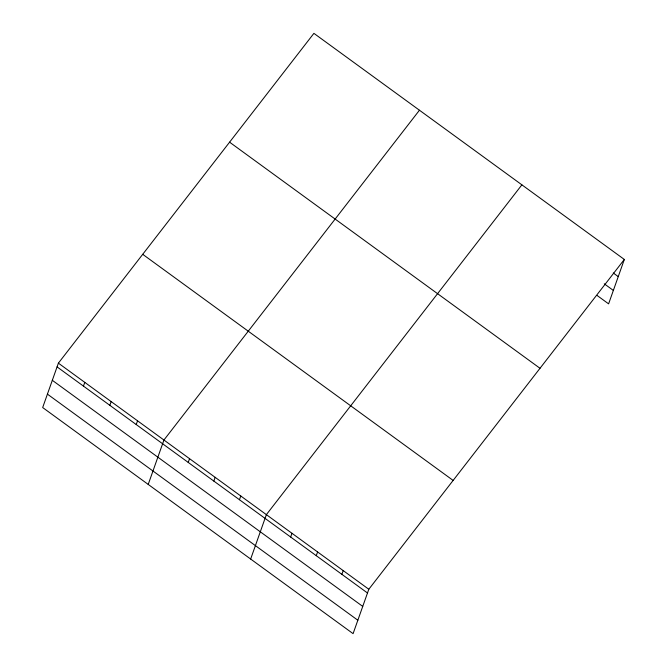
<?xml version="1.0" encoding="UTF-8"?>
<svg xmlns="http://www.w3.org/2000/svg" width="667" height="667" viewBox="0 0 667 667"><rect width="100%" height="100%" fill="white"/><g stroke="black" fill="none" stroke-linecap="round" stroke-linejoin="round"><path stroke-width="1" d="M58.396 363.148L42.671 407.545L353.093 633.65L368.818 589.261L624.329 259.455L313.907 33.35L58.396 363.148L368.818 589.261M83.458 386.11L84.784 382.366M109.838 405.328L111.164 401.584M136.226 424.546L137.552 420.81M148.216 484.417L163.94 440.028L419.451 110.23M188.219 462.423L189.545 458.679M213.832 481.074L215.158 477.33M239.445 499.725L240.77 495.99M250.659 559.038L266.375 514.641L521.886 184.842M290.662 537.035L291.988 533.292M316.266 555.694L317.592 551.951M341.879 574.345L343.205 570.602M624.329 259.455L608.604 303.852L597.04 295.431M613.29 273.003L618.251 276.613M604.269 283.817L613.357 290.437M229.59 142.179L540.003 368.292M142.713 254.319L453.135 480.423M57.07 366.892L367.492 592.996M52.318 380.307L362.74 606.411M47.424 394.13L357.845 620.235"/></g></svg>
